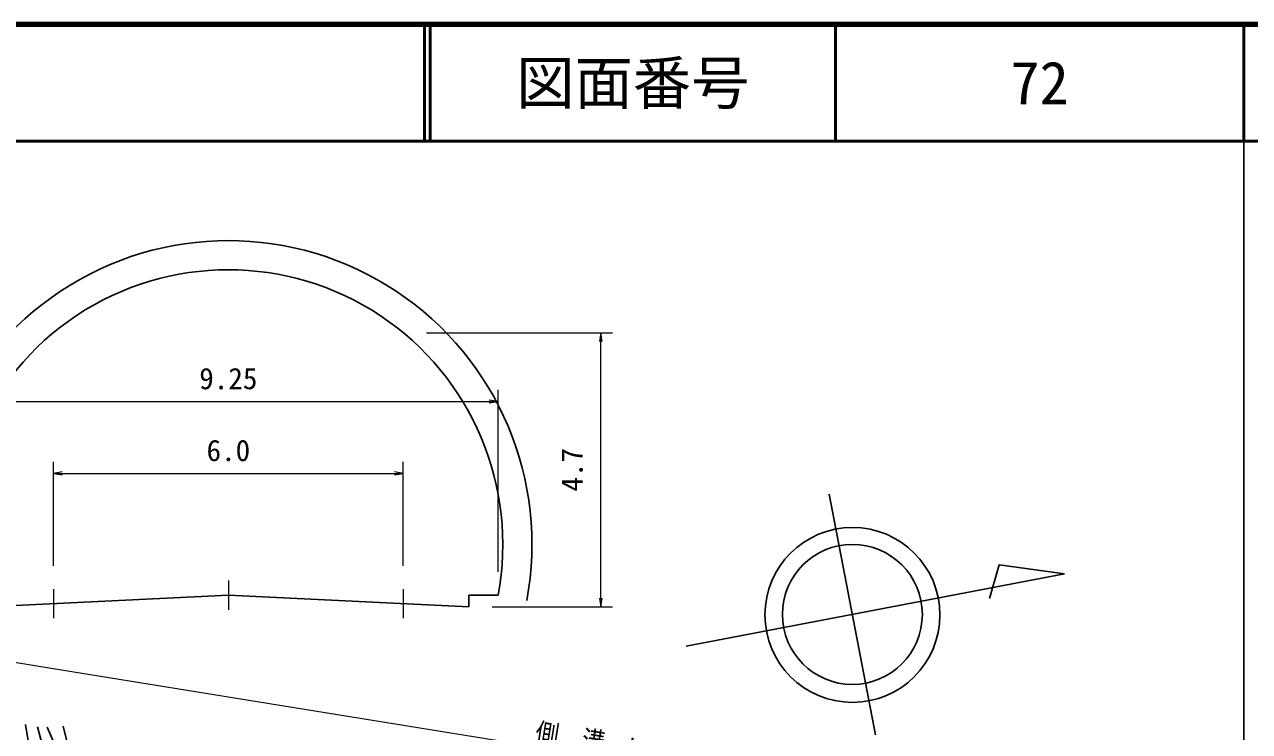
# Model space of a CAD drawing. Units: millimetres at full size, sheet at 1:1000, with parts at other scales. Extents: x 40000 to 680000, y 20000 to 380000.
# Drawn here: x 474457 to 579500, y 319384 to 380000 of the extents above; entities that cross this region are included whole.
import ezdxf
from ezdxf.enums import TextEntityAlignment as Align

# ---------------------------------------------------------------- set-up
doc = ezdxf.new("R2010")
doc.units = ezdxf.units.MM
doc.header["$LTSCALE"] = 1000
doc.linetypes.add('CHAIN', pattern=[18.5, 12, -1.5, 3.5, -1.5])
for name, color, linetype, lineweight in [('M-BGD', 7, 'Continuous', 25), ('M-BMK', 2, 'CHAIN', 13), ('M-BMK-SRVR', 3, 'Continuous', 25), ('M-STR-HTXT', 7, 'Continuous', 13), ('M-TTL', 2, 'Continuous', 140), ('M-TTL-BAND', 7, 'Continuous', 25), ('M-TTL-LINE', 7, 'Continuous', 50)]:
    doc.layers.add(name, color=color, linetype=linetype, lineweight=lineweight)
doc.layers.add('M-TTL-TXT', color=7, linetype='Continuous')
doc.styles.add('ＭＳ ゴシック', font='')
doc.styles.get('ＭＳ ゴシック').set_extended_font_data('MS Gothic')

# ---------------------------------------------------------------- blocks, each defined once
blk = doc.blocks.new('open_arrow')
at = {"color": 0, "linetype": 'Continuous', "lineweight": -2}
blk.add_lwpolyline([(7.5, 1.25), (0, 0), (7.5, -1.25)], dxfattribs=at)

msp = doc.modelspace()

# ---------------------------------------------------------------- linework, layer by layer
at = {"layer": 'M-BGD'}
for q in [(512562, 330072), (515062, 331072)]:
    msp.add_line((512562, 331072), q, dxfattribs=at)
for points in [[(471312, 330072), (491937, 331072), (512562, 330072)], [(474921, 317714), (474533, 319998)], [(475567, 319795), (476270, 317184)], [(476394, 319769), (477469, 317335)], [(478671, 316198), (477786, 319832)]]:
    msp.add_lwpolyline(points, dxfattribs=at)
for radius in [26034, 23534]:
    msp.add_arc((491937, 335438), radius, 349.30764, 190.69236, dxfattribs=at)
at = {"layer": 'M-BMK'}
for p, q in [((491937, 332320), (491937, 329823)), ((476937, 331596), (476937, 329093)), ((506937, 331596), (506937, 329093))]:
    msp.add_line(p, q, dxfattribs=at)
at = {"layer": 'M-BMK-SRVR'}
for p, q in [((543467, 339731), (547426, 319108)), ((558028, 333673), (557211, 330786)), ((563644, 332912), (558028, 333673)), ((531206, 326686), (563644, 332912))]:
    msp.add_line(p, q, dxfattribs=at)
for centre, radius in [((545454, 329378), 7500), ((545446, 329419), 6000)]:
    msp.add_circle(centre, radius, dxfattribs=at)
at = {"layer": 'M-STR-HTXT'}
for p, q in [((508937, 353572), (524876, 353572)), ((523876, 330072), (523876, 353572)), ((515062, 333072), (515062, 348679)), ((468812, 347679), (515062, 347679)), ((476937, 333596), (476937, 342517)), ((506937, 333596), (506937, 342517)), ((476937, 341517), (506937, 341517)), ((514562, 330072), (524876, 330072))]:
    msp.add_line(p, q, dxfattribs=at)
msp.add_lwpolyline([(421097, 333991), (475695, 324998), (575295, 308869)], dxfattribs=at)
at = {"layer": 'M-TTL'}
msp.add_line((680000, 380000), (40000, 380000), dxfattribs=at)
at = {"layer": 'M-TTL-BAND'}
msp.add_line((579000, 20000), (579000, 370000), dxfattribs=at)
at = {"layer": 'M-TTL-LINE'}
for p, q in [((508747, 380000), (508747, 370000)), ((509247, 380000), (509247, 370000)), ((543997, 380000), (543997, 370000)), ((579000, 380000), (579000, 370000)), ((40000, 370000), (680000, 370000))]:
    msp.add_line(p, q, dxfattribs=at)

# ---------------------------------------------------------------- block references
at = {"layer": 'M-STR-HTXT', "xscale": 100, "yscale": 100}
for p, rotation in [((523876, 353572), 270), ((515062, 347679), 180), ((506937, 341517), 180), ((523876, 330072), 90)]:
    msp.add_blockref('open_arrow', p, dxfattribs=dict(at, rotation=rotation))
msp.add_blockref('open_arrow', (476937, 341517), dxfattribs=at)

# ---------------------------------------------------------------- texts
at = {"layer": 'M-STR-HTXT', "style": 'ＭＳ ゴシック'}
for s, p in [('9.25', (491937, 348179)), ('6.0', (491937, 342017))]:
    msp.add_text(s, height=1833, dxfattribs=at).set_placement(p, align=Align.BOTTOM_CENTER)
msp.add_text('4.7', height=1833, rotation=90, dxfattribs=at).set_placement((522876, 341822), align=Align.BOTTOM_CENTER)
at = {"layer": 'M-STR-HTXT', "style": 'ＭＳ ゴシック', "width": 0.8}
msp.add_text('側\u3000溝\u3000L=161.0', height=1833, rotation=350.801, dxfattribs=at).set_placement((525445, 316625), align=Align.BOTTOM_CENTER)
at = {"layer": 'M-TTL-TXT', "style": 'ＭＳ ゴシック'}
for s, p in [('図面番号', (526622, 375000)), ('72', (561497, 375000))]:
    msp.add_text(s, height=3666, dxfattribs=at).set_placement(p, align=Align.MIDDLE_CENTER)

doc.saveas('drawing.dxf')
